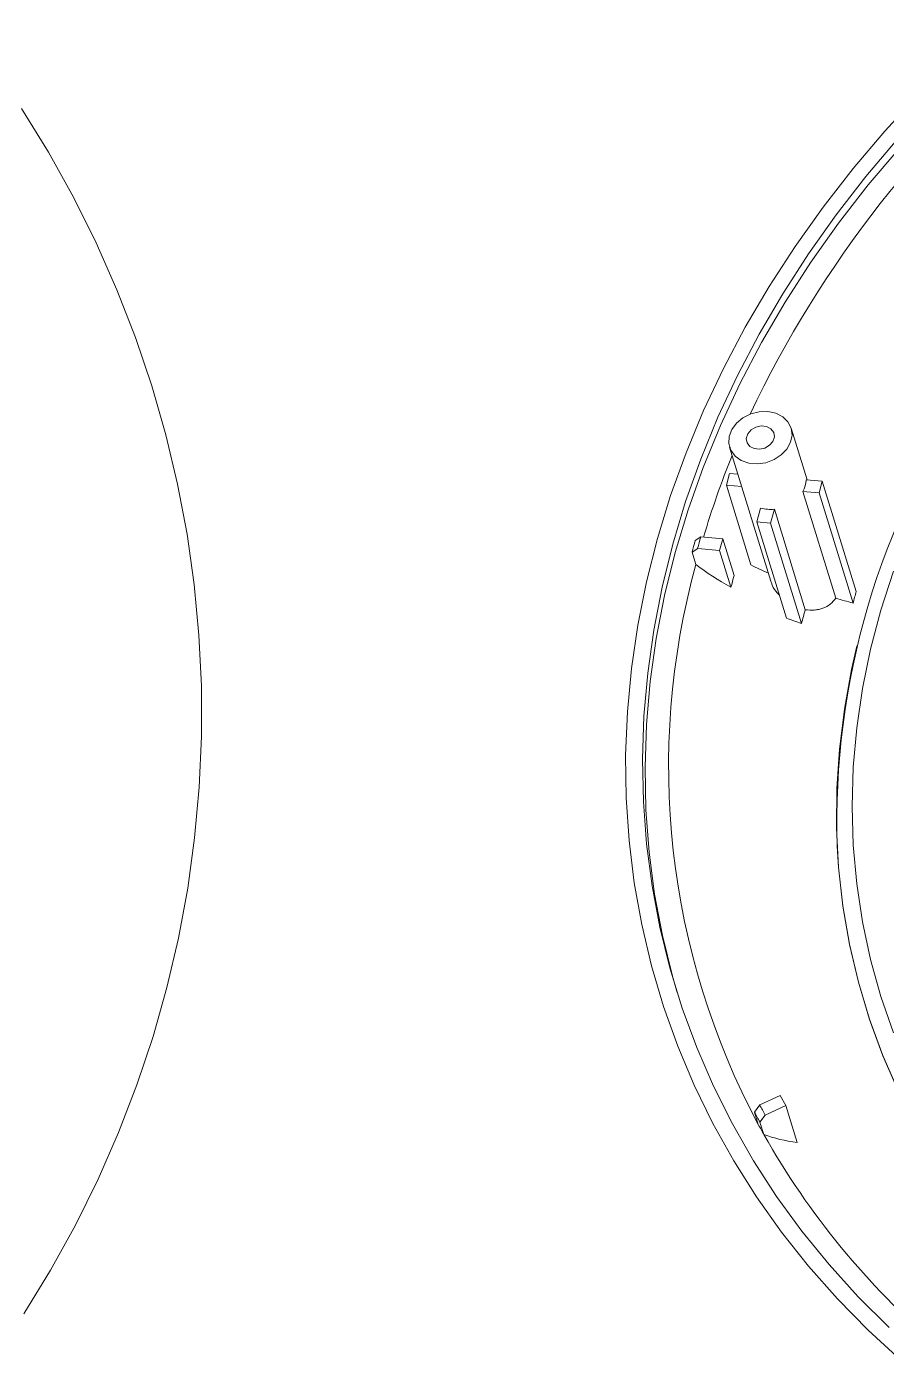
# Model space of a CAD drawing. Header units: inches. Extents: x 2104 to 3832, y 410 to 823.
# Drawn here: x 2558.67 to 2588.73, y 523.68 to 570.27 of the extents above; entities that cross this region are included whole.
import ezdxf

# ---------------------------------------------------------------- set-up
doc = ezdxf.new("R2010")
doc.units = ezdxf.units.IN

msp = doc.modelspace()

# ---------------------------------------------------------------- linework, layer by layer
at = {"color": 7, "linetype": 'Continuous', "lineweight": 15}
for p, q in [((2585.954, 554.438), (2585.399, 556.246)), ((2583.248, 555.585), (2584.687, 550.903)), ((2583.246, 554.656), (2583.137, 554.25)), ((2583.541, 554.633), (2583.246, 554.656)), ((2583.993, 551.465), (2583.137, 554.25)), ((2583.137, 554.25), (2583.671, 554.207)), ((2585.811, 554.035), (2586.956, 550.309)), ((2585.811, 554.035), (2586.379, 553.989)), ((2586.489, 554.395), (2585.92, 554.441)), ((2586.379, 553.989), (2586.489, 554.395)), ((2587.673, 550.541), (2586.489, 554.395)), ((2587.565, 550.131), (2586.379, 553.989)), ((2584.333, 553.452), (2584.204, 552.971)), ((2584.683, 552.932), (2584.813, 553.413)), ((2585.891, 549.904), (2584.813, 553.413)), ((2585.235, 549.613), (2584.204, 552.971)), ((2584.204, 552.971), (2584.683, 552.932)), ((2585.762, 549.423), (2584.683, 552.932)), ((2582.044, 552.319), (2582.24, 552.445)), ((2582.24, 552.445), (2583.006, 552.383)), ((2583.006, 552.383), (2582.897, 551.977)), ((2583.402, 551.094), (2583.006, 552.383)), ((2582.131, 552.039), (2581.935, 551.914)), ((2582.069, 551.479), (2581.935, 551.914)), ((2582.897, 551.977), (2582.131, 552.039)), ((2583.293, 550.688), (2582.897, 551.977)), ((2587.699, 548.635), (2587.699, 548.631)), ((2584.117, 532.352), (2584.299, 532.6)), ((2584.299, 532.6), (2585.021, 532.931)), ((2585.214, 532.58), (2584.492, 532.249)), ((2585.021, 532.931), (2585.214, 532.58)), ((2585.611, 531.291), (2585.214, 532.58)), ((2584.25, 531.918), (2584.117, 532.352)), ((2584.492, 532.249), (2584.31, 532.001)), ((2584.444, 531.567), (2584.31, 532.001))]:
    msp.add_line(p, q, dxfattribs=at)
at = {"color": 7, "linetype": 'Continuous', "lineweight": 15, "flags": 128}
for points in [[(2589.236, 523.679), (2588.094, 524.731), (2587.017, 525.83), (2586.006, 526.974), (2585.063, 528.161), (2584.191, 529.388), (2583.39, 530.654), (2582.663, 531.955), (2582.011, 533.289), (2581.435, 534.653), (2580.937, 536.045), (2580.516, 537.463), (2580.175, 538.902), (2579.914, 540.361), (2579.733, 541.837), (2579.633, 543.326), (2579.613, 544.826), (2579.674, 546.334), (2579.817, 547.847), (2580.039, 549.362), (2580.342, 550.876), (2580.724, 552.386), (2581.185, 553.888), (2581.724, 555.381), (2582.34, 556.861), (2583.031, 558.326), (2583.796, 559.772), (2584.634, 561.196), (2585.543, 562.596), (2586.521, 563.97), (2587.567, 565.313), (2588.678, 566.625), (2589.852, 567.901)], [(2558.57, 525.305), (2559.508, 526.833), (2560.374, 528.4), (2561.167, 530.003), (2561.884, 531.637), (2562.525, 533.3), (2563.088, 534.989), (2563.572, 536.7), (2563.977, 538.429), (2564.3, 540.175), (2564.543, 541.933), (2564.704, 543.699), (2564.782, 545.47), (2564.779, 547.244), (2564.693, 549.015), (2564.526, 550.782), (2564.276, 552.54), (2563.946, 554.286), (2563.535, 556.016), (2563.044, 557.727), (2562.474, 559.417), (2561.827, 561.08), (2561.103, 562.715), (2560.304, 564.318), (2559.432, 565.886), (2558.488, 567.416)], [(2589.107, 566.334), (2588.006, 565.032), (2586.971, 563.696), (2586.003, 562.332), (2585.104, 560.94), (2584.276, 559.525), (2583.521, 558.088), (2582.841, 556.633), (2582.236, 555.163), (2581.708, 553.68), (2581.258, 552.187), (2580.887, 550.688), (2580.595, 549.185), (2580.383, 547.681), (2580.252, 546.18), (2580.201, 544.684), (2580.232, 543.196), (2580.343, 541.719), (2580.535, 540.257), (2580.807, 538.811), (2581.159, 537.386), (2581.59, 535.983), (2582.098, 534.606), (2582.684, 533.257), (2583.346, 531.938), (2584.083, 530.654), (2584.893, 529.405), (2585.774, 528.195), (2586.725, 527.027), (2587.744, 525.901), (2588.829, 524.821)], [(2589.196, 566.045), (2588.095, 564.742), (2587.06, 563.407), (2586.092, 562.042), (2585.193, 560.651), (2584.365, 559.235), (2583.61, 557.799), (2582.93, 556.344), (2582.325, 554.873), (2581.797, 553.39), (2581.347, 551.898), (2580.976, 550.398), (2580.684, 548.895), (2580.472, 547.392), (2580.341, 545.89), (2580.29, 544.394), (2580.321, 542.906), (2580.432, 541.43), (2580.624, 539.967), (2580.896, 538.522), (2581.248, 537.096), (2581.411, 536.531)], [(2585.052, 555.309), (2585.25, 555.517), (2585.379, 555.754), (2585.43, 556.004), (2585.398, 556.247), (2585.287, 556.465), (2585.105, 556.643), (2584.864, 556.767), (2584.584, 556.827), (2584.284, 556.82), (2583.987, 556.746), (2583.715, 556.61), (2583.488, 556.423), (2583.323, 556.198), (2583.232, 555.953), (2583.222, 555.704), (2583.294, 555.471), (2583.442, 555.271), (2583.656, 555.119), (2583.919, 555.026), (2584.212, 554.999), (2584.513, 555.04), (2584.8, 555.146), (2585.052, 555.309)], [(2584.647, 555.646), (2584.764, 555.783), (2584.814, 555.941), (2584.789, 556.095), (2584.694, 556.221), (2584.541, 556.301), (2584.356, 556.322), (2584.166, 556.282), (2583.999, 556.185), (2583.882, 556.048), (2583.832, 555.89), (2583.857, 555.736), (2583.953, 555.61), (2584.105, 555.53), (2584.29, 555.509), (2584.481, 555.549), (2584.647, 555.646)], [(2587.699, 548.631), (2587.512, 547.813), (2587.259, 546.425), (2587.087, 545.036), (2586.995, 543.652), (2586.984, 542.273), (2587.055, 540.905), (2587.206, 539.549), (2587.438, 538.21), (2587.749, 536.89), (2588.14, 535.592), (2588.609, 534.32), (2589.155, 533.076)]]:
    msp.add_lwpolyline(points, dxfattribs=at)
at = {"color": 8, "linetype": 'Continuous', "lineweight": 15, "flags": 128}
for points in [[(2588.974, 551.25), (2588.535, 549.888), (2588.174, 548.519), (2587.893, 547.145), (2587.692, 545.771), (2587.571, 544.398), (2587.531, 543.031), (2587.572, 541.672), (2587.693, 540.325), (2587.895, 538.993), (2588.177, 537.68), (2588.538, 536.387), (2588.978, 535.119)], [(2589.156, 533.081), (2588.61, 534.324), (2588.141, 535.596), (2587.75, 536.894), (2587.438, 538.214), (2587.207, 539.553), (2587.056, 540.909), (2587.008, 541.647)]]:
    msp.add_lwpolyline(points, dxfattribs=at)
at = {"color": 7, "linetype": 'Continuous', "lineweight": 15}
for centre, radius, start, end in [((2619.358, 539.912), 39.191, 129.2249, 154.5768), ((2613.84, 542.457), 26.844, 145.5532, 181.7298), ((2612.68, 543.406), 31.66, 157.9459, 163.4261), ((2585.077, 554.45), 0.842, 330.4898, 359.3784), ((2584.672, 554.662), 1.256, 254.3486, 276.4376), ((2611.204, 544.253), 30.254, 164.5362, 165.332), ((2611.219, 544.427), 30.068, 164.5338, 165.3345), ((2607.647, 544.43), 26.532, 164.5909, 208.1369), ((2607.25, 545.033), 26.103, 208.4434, 209.3233), ((2607.21, 544.863), 26.264, 208.4461, 209.3206), ((2607.344, 544.428), 26.264, 208.4461, 209.3206), ((2608.721, 545.32), 27.902, 209.5328, 229.1803)]:
    msp.add_arc(centre, radius, start, end, dxfattribs=at)
for points in [[(2582.069, 551.479), (2582.442, 551.197), (2582.85, 550.934), (2583.293, 550.688)], [(2584.603, 551.174), (2584.396, 551.267), (2584.192, 551.364), (2583.993, 551.465)], [(2583.293, 550.688), (2583.329, 550.823), (2583.366, 550.958), (2583.402, 551.094)], [(2587.565, 550.131), (2587.361, 550.188), (2587.158, 550.247), (2586.956, 550.309)], [(2587.673, 550.541), (2587.637, 550.404), (2587.601, 550.268), (2587.565, 550.131)], [(2585.891, 549.904), (2585.848, 549.743), (2585.805, 549.583), (2585.762, 549.423)], [(2585.762, 549.423), (2585.585, 549.484), (2585.409, 549.548), (2585.235, 549.613)], [(2584.444, 531.567), (2584.8, 531.435), (2585.189, 531.344), (2585.611, 531.291)]]:
    msp.add_open_spline(points, degree=3, dxfattribs=at)
for points, knots in [([(2584.694, 550.905), (2584.699, 550.882), (2584.726, 550.752), (2584.827, 550.574), (2584.95, 550.452), (2584.99, 550.413)], [0, 0, 0, 0, 0.126348, 0.717969, 1, 1, 1, 1]), ([(2585.891, 549.904), (2585.998, 549.886), (2586.106, 549.882), (2586.262, 549.894), (2586.313, 549.901), (2586.413, 549.923), (2586.463, 549.937), (2586.605, 549.99), (2586.691, 550.037), (2586.843, 550.157), (2586.907, 550.229), (2586.956, 550.309)], [0, 0, 0, 0, 0.25, 0.25, 0.375, 0.375, 0.5, 0.5, 0.75, 0.75, 1, 1, 1, 1])]:
    msp.add_open_spline(points, degree=3, knots=knots, dxfattribs=at)

doc.saveas('drawing.dxf')
